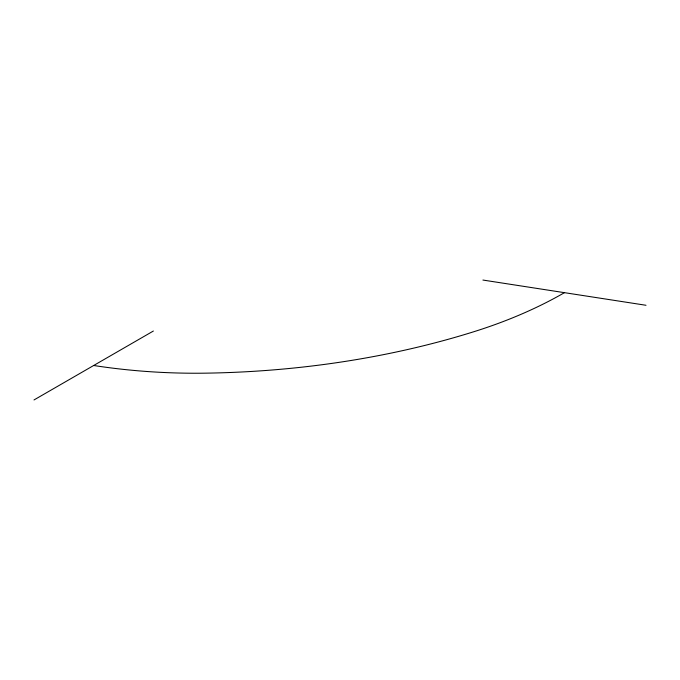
<?xml version="1.0" encoding="UTF-8"?>
<svg xmlns="http://www.w3.org/2000/svg" width="680" height="680" viewBox="0 0 680 680"><rect width="100%" height="100%" fill="white"/><g stroke="black" fill="none" stroke-linecap="round" stroke-linejoin="round"><path stroke-width="1.02" d="M34 399.95L153.382 331.024M482.919 280.05L646 305.277M93.687 365.491A393.813 227.367 0 0 0 206.278 373.15A594.949 343.485 0 0 0 473.594 331.798A393.813 227.367 0 0 0 564.46 292.663"/></g></svg>
